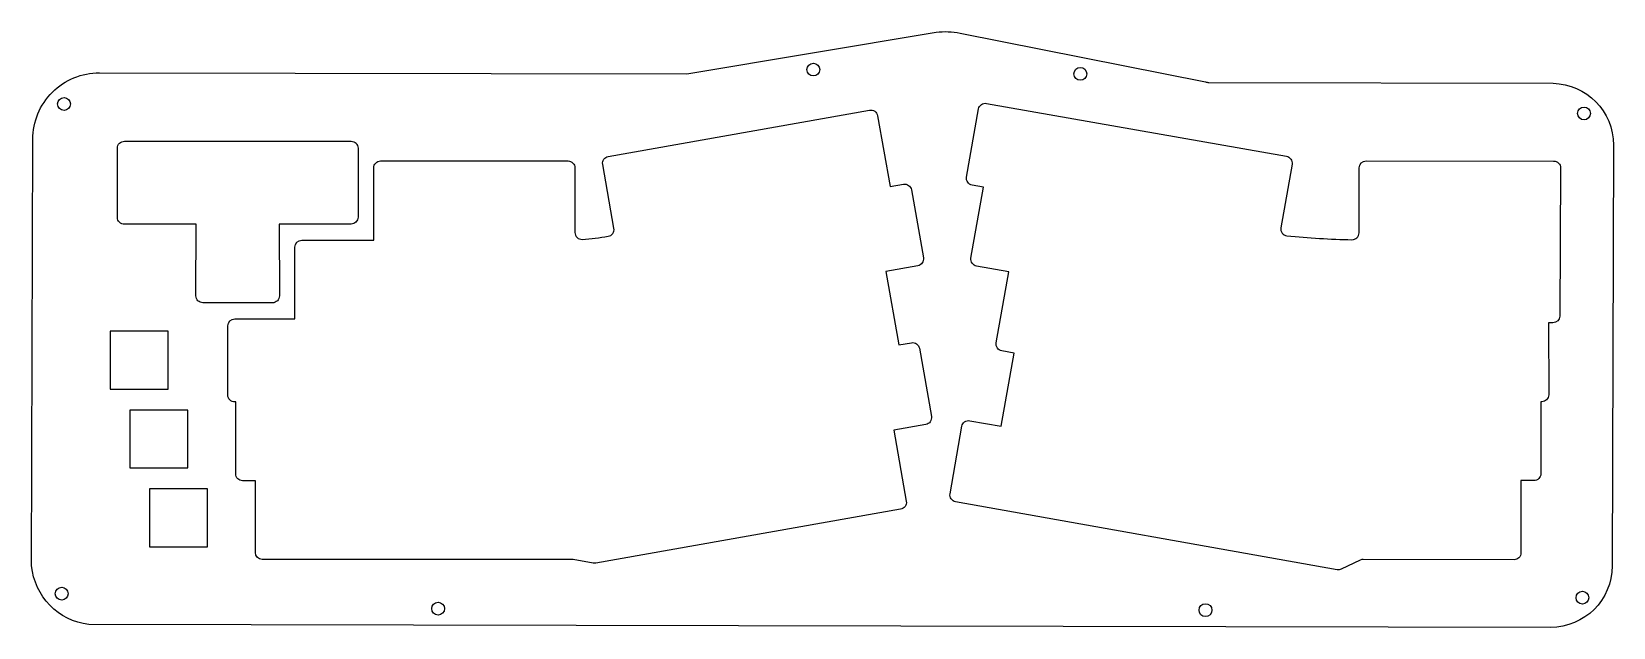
# Model space of a CAD drawing. Header units: millimetres. Extents: x -369 to 13, y -126 to 18.
import ezdxf

# ---------------------------------------------------------------- set-up
doc = ezdxf.new("R2010")
doc.units = ezdxf.units.MM
doc.layers.get('0').update_dxf_attribs({"linetype": 'CONTINUOUS'})

msp = doc.modelspace()

# ---------------------------------------------------------------- linework, layer by layer
for points in [[(-85.13, 5.68, -0.02474), (-84.36, 5.49), (-1.16, 5.33, -0.409604), (13.42, -9.59), (13.14, -111.27, -0.413979), (-1.75, -126.1), (-354.93, -125.42, -0.354534), (-368.78, -111.22), (-368.5, -8.2, -0.414529), (-352.39, 7.86), (-210.43, 7.59), (-150.25, 17.65, -0.08214), (-144.43, 17.46)], [(-144.02, -77.53, -0.41472), (-142.09, -76.18), (-134.49, -77.52), (-131.33, -59.83), (-134.35, -59.3, -0.414934), (-135.7, -57.37), (-132.66, -40.2), (-140.44, -38.83, -0.415029), (-141.8, -36.9), (-138.74, -19.76), (-141.52, -19.27, -0.414214), (-142.87, -17.34), (-139.97, -0.87, -0.414256), (-138.04, 0.48), (-65.58, -12.29, -0.414214), (-64.23, -14.22), (-66.93, -29.56, 0.435306), (-65.46, -31.5, 0.021345), (-49.74, -32.45, 0.418683), (-48.04, -30.79), (-48, -15.1, -0.413596), (-46.33, -13.43), (-1.01, -13.45, -0.415576), (0.66, -15.12), (0.48, -50.89, -0.411612), (-1.18, -52.54), (-2.23, -52.55), (-2.21, -69.92, -0.414894), (-3.88, -71.59), (-4.13, -71.59), (-4.11, -88.98, -0.414214), (-5.78, -90.64), (-8.9, -90.65), (-8.9, -108.1, -0.414813), (-10.57, -109.77), (-47.01, -109.69, 0.112287), (-47.73, -109.86), (-52.33, -112.05, -0.156621), (-53.34, -112.18), (-145.52, -95.77, -0.413247), (-146.87, -93.84)], [(-153.3, -36.81, -0.414578), (-154.66, -38.74), (-162.39, -40.1), (-159.26, -57.86), (-156.21, -57.33, -0.413808), (-154.28, -58.68), (-151.37, -75.17, -0.414504), (-152.73, -77.1), (-160.47, -78.46), (-157.44, -95.65, -0.414164), (-158.8, -97.58), (-232.48, -110.56, -0.086877), (-233.06, -110.56), (-237.9, -109.72, 0.043052), (-238.19, -109.69), (-313.04, -109.68, -0.414149), (-314.7, -108.01), (-314.7, -90.69), (-317.8, -90.69, -0.414338), (-319.46, -89.03), (-319.46, -71.65), (-319.7, -71.65, -0.414319), (-321.37, -69.98), (-321.37, -53.27, -0.414047), (-319.7, -51.6), (-305.18, -51.6), (-305.18, -34.24, -0.413993), (-303.51, -32.57), (-286.13, -32.56), (-286.13, -15.11, -0.414214), (-284.46, -13.44), (-239.17, -13.44, -0.414214), (-237.5, -15.11), (-237.5, -30.71, 0.438182), (-235.7, -32.37, 0.017366), (-229.46, -31.64, 0.421199), (-228.07, -29.7), (-230.79, -14.25, -0.414072), (-229.44, -12.32), (-166.3, -1.16, -0.414296), (-164.37, -2.52), (-161.35, -19.63), (-158.12, -19.06, -0.414224), (-156.19, -20.41)], [(-346.37, -28.74, -0.414243), (-348.04, -27.07), (-348.04, -10.34, -0.414214), (-346.37, -8.67), (-291.55, -8.68, -0.414648), (-289.89, -10.34), (-289.91, -27.03, -0.413874), (-291.58, -28.69), (-308.94, -28.69), (-308.91, -46.03, -0.414828), (-310.58, -47.7), (-327.4, -47.69, -0.415055), (-329.07, -46.02), (-329, -28.74)]]:
    msp.add_lwpolyline(points, format="xyb", close=True)
for points in [[(-335.81, -54.55), (-349.81, -54.55), (-349.81, -68.55), (-335.81, -68.55)], [(-331.04, -73.6), (-345.04, -73.6), (-345.04, -87.6), (-331.04, -87.6)], [(-326.28, -92.65), (-340.28, -92.65), (-340.28, -106.65), (-326.28, -106.65)]]:
    msp.add_lwpolyline(points, close=True)
for centre in [(-179.88, 8.64), (-115.39, 7.61), (-360.95, 0.33), (6.34, -1.95), (-361.52, -117.97), (5.94, -118.93), (-270.56, -121.58), (-85.14, -121.94)]:
    msp.add_circle(centre, 1.55)

doc.saveas('drawing.dxf')
